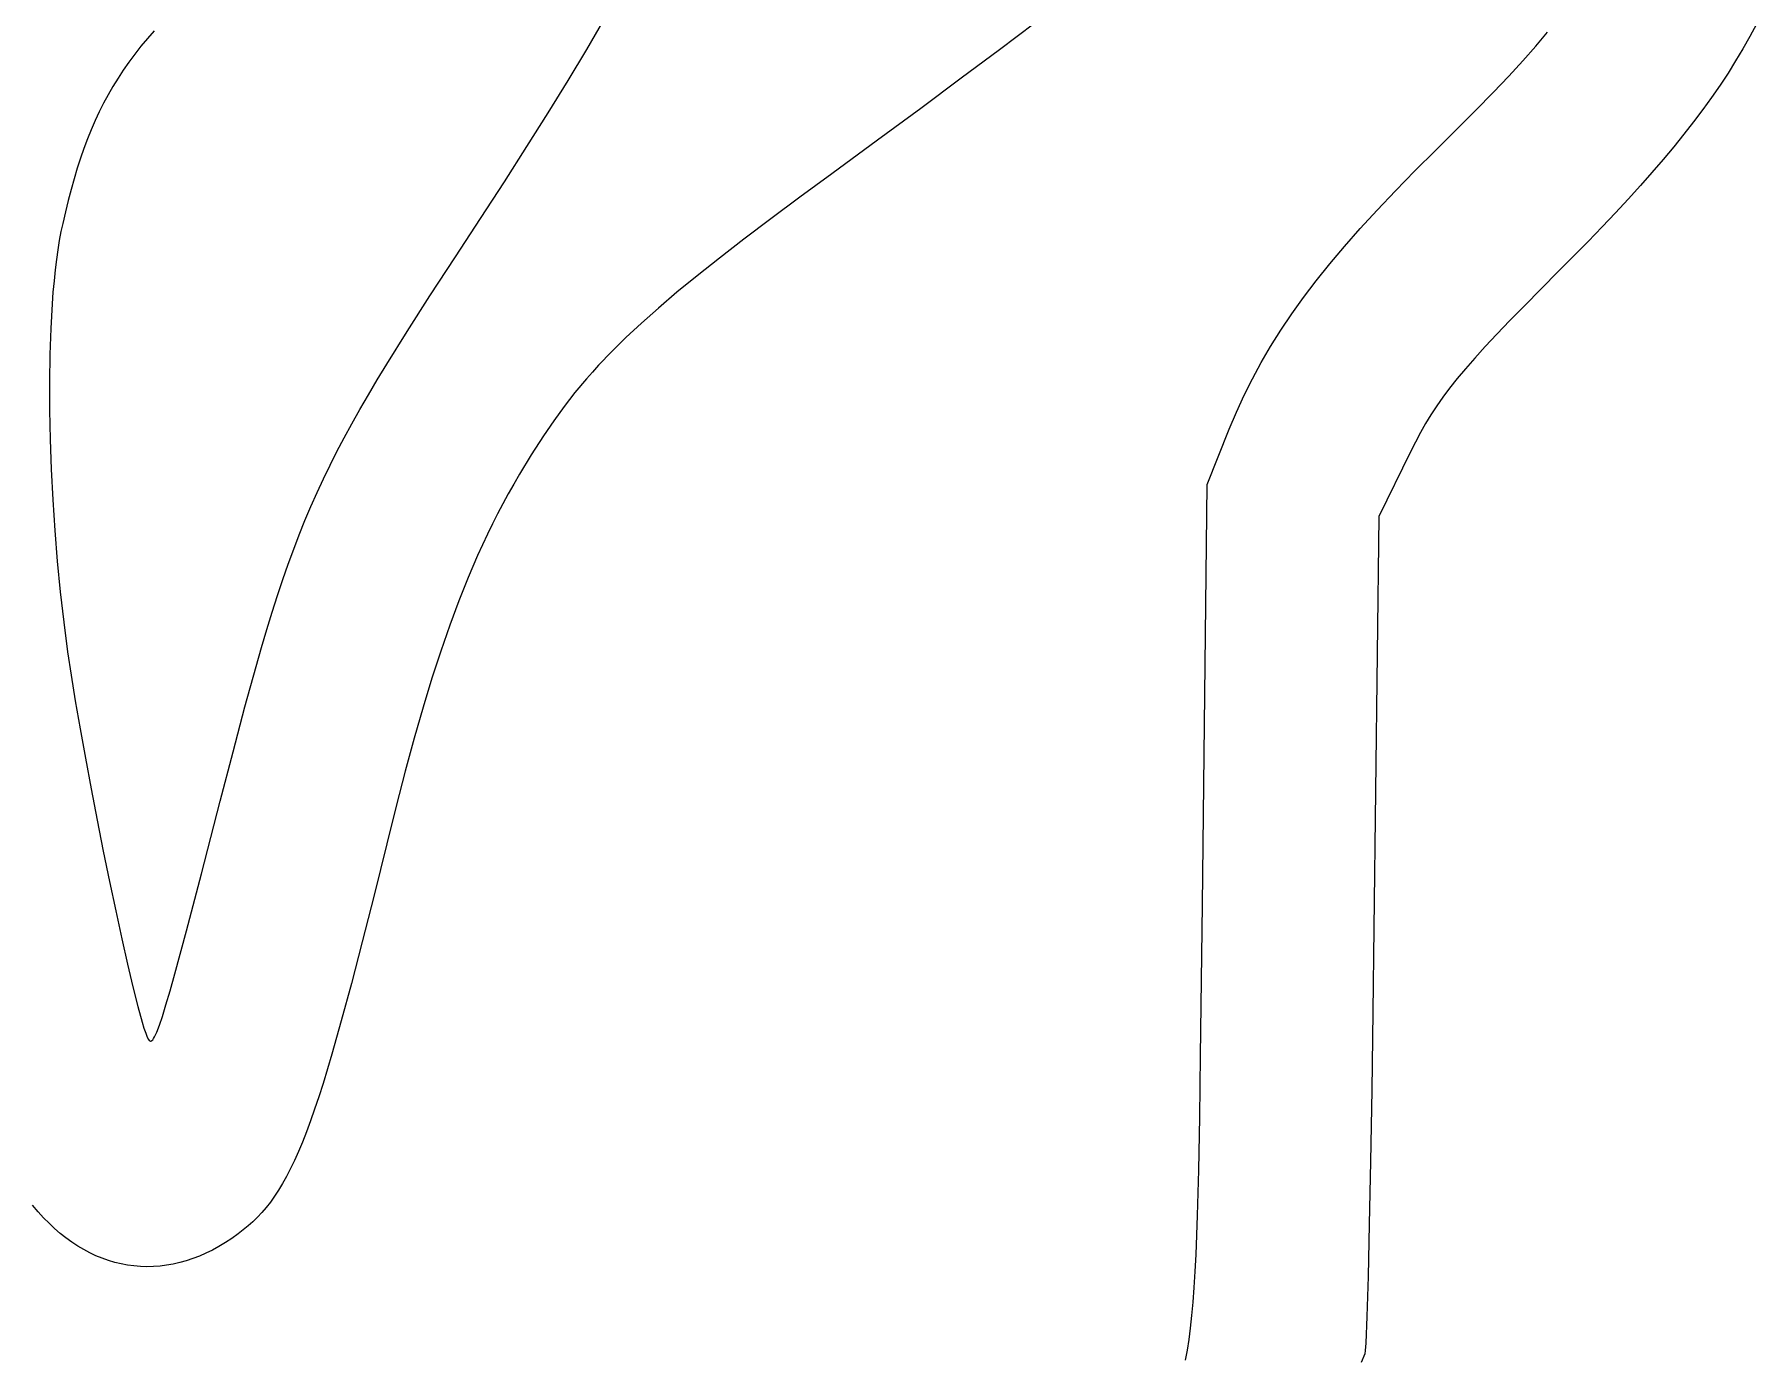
# Model space of a CAD drawing. Extents: x 27 to 7227, y -6929 to 395.
# Drawn here: x 3622 to 5296, y -3268 to -1979 of the extents above; entities that cross this region are included whole.
import ezdxf

# ---------------------------------------------------------------- set-up
doc = ezdxf.new("R2010")
doc.units = 0

msp = doc.modelspace()

# ---------------------------------------------------------------- linework, layer by layer
at = {"layer": 'Layer 1'}
for p, q in [((3738.267693, -1975.072329), (3731.667239, -1982.650443)), ((4158.820416, -1993.338992), (4175.839719, -1964.225774)), ((4594.5698, -1967.646651), (4560.025397, -1993.690241)), ((5296.262023, -1968.756001), (5289.795602, -1980.765195)), ((3725.380721, -1990.249486), (3719.395931, -1997.887483)), ((3731.667239, -1982.650443), (3725.380721, -1990.249486)), ((5069.078901, -2004.268464), (5081.613979, -1990.133077)), ((5081.613979, -1990.133077), (5093.007266, -1976.651138)), ((5289.795602, -1980.765195), (5283.027455, -1992.673522)), ((3713.700661, -2005.582455), (3708.2827, -2013.352425)), ((3719.395931, -1997.887483), (3713.700661, -2005.582455)), ((4140.636073, -2023.582667), (4158.820416, -1993.338992)), ((4560.025397, -1993.690241), (4523.043933, -2021.329086)), ((5055.263672, -2019.23985), (5069.078901, -2004.268464)), ((5275.938688, -2004.51165), (5268.510405, -2016.310244)), ((5283.027455, -1992.673522), (5275.938688, -2004.51165)), ((3703.129841, -2021.215416), (3698.229875, -2029.189449)), ((3708.2827, -2013.352425), (3703.129841, -2021.215416)), ((4121.255297, -2055.05287), (4140.636073, -2023.582667)), ((4523.043933, -2021.329086), (4483.583551, -2050.596907)), ((5040.029929, -2035.229783), (5055.263672, -2019.23985)), ((5268.510405, -2016.310244), (5260.723714, -2028.099972)), ((3693.570593, -2037.292548), (3689.139786, -2045.542736)), ((3698.229875, -2029.189449), (3693.570593, -2037.292548)), ((5023.239311, -2052.420811), (5040.029929, -2035.229783)), ((5252.55972, -2039.9115), (5243.999528, -2051.775494)), ((5260.723714, -2028.099972), (5252.55972, -2039.9115)), ((3684.925246, -2053.958033), (3680.914763, -2062.556464)), ((3689.139786, -2045.542736), (3684.925246, -2053.958033)), ((4100.646695, -2087.845669), (4121.255297, -2055.05287)), ((4483.583551, -2050.596907), (4441.602393, -2081.527422)), ((5004.753455, -2070.995484), (5023.239311, -2052.420811)), ((5243.999528, -2051.775494), (5235.024244, -2063.72262)), ((3677.09613, -2071.356051), (3673.457137, -2080.374816)), ((3680.914763, -2062.556464), (3677.09613, -2071.356051)), ((4984.434, -2091.13635), (5004.753455, -2070.995484)), ((5225.614974, -2075.783546), (5215.752823, -2087.988938)), ((5235.024244, -2063.72262), (5225.614974, -2075.783546)), ((3669.985576, -2089.630781), (3666.669238, -2099.14197)), ((3673.457137, -2080.374816), (3669.985576, -2089.630781)), ((4078.778873, -2122.057136), (4100.646695, -2087.845669)), ((4441.602393, -2081.527422), (4397.0586, -2114.15435)), ((4964.136164, -2111.38158), (4984.434, -2091.13635)), ((5215.752823, -2087.988938), (5205.418898, -2100.369462)), ((3663.495914, -2108.926404), (3660.453395, -2119.002107)), ((3666.669238, -2099.14197), (3663.495914, -2108.926404)), ((5205.418898, -2100.369462), (5194.594305, -2112.955785)), ((3660.453395, -2119.002107), (3657.529473, -2129.3871)), ((4055.620439, -2157.783339), (4078.778873, -2122.057136)), ((4397.0586, -2114.15435), (4366.102505, -2136.950597)), ((4945.169647, -2130.798954), (4964.136164, -2111.38158)), ((5183.260148, -2125.778574), (5171.397533, -2138.868494)), ((5194.594305, -2112.955785), (5183.260148, -2125.778574)), ((3654.711939, -2140.099407), (3651.988584, -2151.157049)), ((3657.529473, -2129.3871), (3654.711939, -2140.099407)), ((4366.102505, -2136.950597), (4337.714873, -2158.114407)), ((4927.470501, -2149.472189), (4945.169647, -2130.798954)), ((5171.397533, -2138.868494), (5158.987567, -2152.256212)), ((3651.988584, -2151.157049), (3649.3472, -2162.57805)), ((4031.14, -2195.12035), (4055.620439, -2157.783339)), ((4337.714873, -2158.114407), (4311.729433, -2177.799254)), ((4910.974773, -2167.485002), (4927.470501, -2149.472189)), ((5158.987567, -2152.256212), (5146.011355, -2165.972396)), ((3647.623977, -2170.531775), (3646.025891, -2179.047967)), ((3649.3472, -2162.57805), (3647.623977, -2170.531775)), ((4895.618516, -2184.921106), (4910.974773, -2167.485002)), ((5146.011355, -2165.972396), (5132.450003, -2180.047711)), ((3644.552506, -2188.103079), (3643.203387, -2197.673568)), ((3646.025891, -2179.047967), (3644.552506, -2188.103079)), ((4311.729433, -2177.799254), (4287.979912, -2196.158616)), ((4881.337778, -2201.86422), (4895.618516, -2184.921106)), ((5132.450003, -2180.047711), (5118.284616, -2194.512823)), ((3641.978097, -2207.735888), (3640.876201, -2218.266494)), ((3643.203387, -2197.673568), (3641.978097, -2207.735888)), ((4006.440337, -2233.017602), (4031.14, -2195.12035)), ((4287.979912, -2196.158616), (4266.30004, -2213.345967)), ((4868.06861, -2218.398058), (4881.337778, -2201.86422)), ((5103.4963, -2209.3984), (5070.594432, -2242.557637)), ((5118.284616, -2194.512823), (5103.4963, -2209.3984)), ((3640.876201, -2218.266494), (3639.897262, -2229.241841)), ((4266.30004, -2213.345967), (4246.523545, -2229.514786)), ((4855.747062, -2234.606337), (4868.06861, -2218.398058)), ((3639.040845, -2240.638384), (3637.693831, -2264.600878)), ((3639.897262, -2229.241841), (3639.040845, -2240.638384)), ((3984.26843, -2267.615057), (4006.440337, -2233.017602)), ((4246.523545, -2229.514786), (4228.484156, -2244.818546)), ((4844.309184, -2250.572773), (4855.747062, -2234.606337)), ((5070.594432, -2242.557637), (5056.523003, -2256.989144)), ((4212.0156, -2259.410725), (4196.951607, -2273.444798)), ((4228.484156, -2244.818546), (4212.0156, -2259.410725)), ((4833.691026, -2266.381081), (4844.309184, -2250.572773)), ((5056.523003, -2256.989144), (5043.87823, -2270.182361)), ((3637.693831, -2264.600878), (3636.831672, -2289.965614)), ((3964.380107, -2299.482447), (3984.26843, -2267.615057)), ((4196.951607, -2273.444798), (4183.125905, -2287.074243)), ((4823.828638, -2282.114978), (4833.691026, -2266.381081)), ((5043.87823, -2270.182361), (5032.540352, -2282.282625)), ((3636.831672, -2289.965614), (3636.450878, -2316.544234)), ((4183.125905, -2287.074243), (4170.372222, -2300.452533)), ((4814.65807, -2297.85818), (4823.828638, -2282.114978)), ((5022.38961, -2293.435276), (5013.306242, -2303.785651)), ((5032.540352, -2282.282625), (5022.38961, -2293.435276)), ((3955.215986, -2314.57041), (3964.380107, -2299.482447)), ((4164.345428, -2307.095458), (4158.524287, -2313.733147)), ((4170.372222, -2300.452533), (4164.345428, -2307.095458)), ((4806.115372, -2313.694402), (4814.65807, -2297.85818)), ((5013.306242, -2303.785651), (5005.170488, -2313.479087)), ((3636.450878, -2316.544234), (3636.547962, -2344.148375)), ((3946.531197, -2329.189506), (3955.215986, -2314.57041)), ((4147.415829, -2327.069559), (4136.880577, -2340.615246)), ((4158.524287, -2313.733147), (4147.415829, -2327.069559)), ((4798.136595, -2329.70736), (4806.115372, -2313.694402)), ((4997.862587, -2322.660925), (4991.262779, -2331.476501)), ((5005.170488, -2313.479087), (4997.862587, -2322.660925)), ((3636.547962, -2344.148375), (3637.119437, -2372.589678)), ((3930.477528, -2357.305968), (3938.295218, -2343.410953)), ((3938.295218, -2343.410953), (3946.531197, -2329.189506)), ((4136.880577, -2340.615246), (4126.752257, -2354.523685)), ((4790.657787, -2345.980771), (4798.136595, -2329.70736)), ((4985.251305, -2340.071153), (4979.708402, -2348.59022)), ((4991.262779, -2331.476501), (4985.251305, -2340.071153)), ((3923.047605, -2370.945766), (3930.477528, -2357.305968)), ((4126.752257, -2354.523685), (4116.8646, -2368.94835)), ((4783.615, -2362.59835), (4790.657787, -2345.980771)), ((4974.51431, -2357.179041), (4969.54927, -2365.982952)), ((4979.708402, -2348.59022), (4974.51431, -2357.179041)), ((3637.119437, -2372.589678), (3638.161814, -2401.679782)), ((3915.974928, -2384.401565), (3923.047605, -2370.945766)), ((4116.8646, -2368.94835), (4104.83686, -2387.680649)), ((4762.1838, -2416.57335), (4783.615, -2362.59835)), ((4964.69352, -2375.147292), (4959.8273, -2384.8174)), ((4969.54927, -2365.982952), (4964.69352, -2375.147292)), ((3909.228975, -2397.744581), (3915.974928, -2384.401565)), ((4104.83686, -2387.680649), (4093.419554, -2406.479239)), ((4959.8273, -2384.8174), (4928.8711, -2447.5236)), ((3638.161814, -2401.679782), (3639.671606, -2431.230328)), ((3896.595158, -2424.377132), (3902.779226, -2411.046031)), ((3902.779226, -2411.046031), (3909.228975, -2397.744581)), ((4093.419554, -2406.479239), (4087.921283, -2415.953172)), ((3890.64625, -2437.8091), (3896.595158, -2424.377132)), ((4082.553384, -2425.503412), (4077.308442, -2435.149871)), ((4087.921283, -2415.953172), (4082.553384, -2425.503412)), ((4757.4213, -2825.35435), (4762.1838, -2416.57335)), ((3639.671606, -2431.230328), (3641.645323, -2461.052953)), ((3884.901981, -2451.413152), (3890.64625, -2437.8091)), ((4077.308442, -2435.149871), (4072.179047, -2444.912459)), ((3641.645323, -2461.052953), (3644.07948, -2490.959299)), ((3879.331829, -2465.260505), (3884.901981, -2451.413152)), ((4067.157785, -2454.81109), (4062.237243, -2464.865673)), ((4072.179047, -2444.912459), (4067.157785, -2454.81109)), ((4928.8711, -2447.5236), (4924.1086, -2848.3676)), ((3873.905273, -2479.422375), (3879.331829, -2465.260505)), ((4057.41001, -2475.096121), (4052.668672, -2485.522344)), ((4062.237243, -2464.865673), (4057.41001, -2475.096121)), ((3644.07948, -2490.959299), (3646.970587, -2520.761004)), ((3863.360862, -2508.974534), (3868.591791, -2493.969979)), ((3868.591791, -2493.969979), (3873.905273, -2479.422375)), ((4052.668672, -2485.522344), (4048.005817, -2496.164255)), ((3858.181965, -2524.507256), (3863.360862, -2508.974534)), ((4043.414033, -2507.041764), (4038.885906, -2518.174784)), ((4048.005817, -2496.164255), (4043.414033, -2507.041764)), ((3646.970587, -2520.761004), (3650.315156, -2550.269707)), ((3853.024577, -2540.639362), (3858.181965, -2524.507256)), ((4038.885906, -2518.174784), (4034.414025, -2529.583225)), ((3847.858178, -2557.442069), (3853.024577, -2540.639362)), ((4034.414025, -2529.583225), (4025.609347, -2553.306018)), ((3650.315156, -2550.269707), (3654.1097, -2579.29705)), ((3842.652246, -2574.986593), (3847.858178, -2557.442069)), ((4025.609347, -2553.306018), (4016.9407, -2578.369434)), ((3837.37626, -2593.344151), (3842.652246, -2574.986593)), ((4016.9407, -2578.369434), (4008.348781, -2604.932765)), ((3654.1097, -2579.29705), (3657.477518, -2601.765678)), ((3826.492039, -2632.783237), (3837.37626, -2593.344151)), ((3657.477518, -2601.765678), (3661.555757, -2626.849247)), ((4008.348781, -2604.932765), (3999.774291, -2633.155303)), ((3661.555757, -2626.849247), (3666.236286, -2654.018722)), ((3814.961343, -2676.329058), (3826.492039, -2632.783237)), ((3999.774291, -2633.155303), (3991.157928, -2663.196339)), ((3666.236286, -2654.018722), (3671.41097, -2682.745066)), ((3802.54, -2724.55135), (3814.961343, -2676.329058)), ((3991.157928, -2663.196339), (3982.440393, -2695.215164)), ((3671.41097, -2682.745066), (3676.971678, -2712.499244)), ((3982.440393, -2695.215164), (3973.562383, -2729.371071)), ((3676.971678, -2712.499244), (3682.810276, -2742.75222)), ((3784.303354, -2795.066575), (3802.541, -2724.55305)), ((3802.541, -2724.55305), (3802.54, -2724.55135)), ((3682.810276, -2742.75222), (3688.818632, -2772.974959)), ((3973.562383, -2729.371071), (3964.4646, -2765.82335)), ((3688.818632, -2772.974959), (3694.888612, -2802.638425)), ((3964.4646, -2765.82335), (3952.046358, -2815.953541)), ((3769.749203, -2850.511253), (3784.303354, -2795.066575)), ((3694.888612, -2802.638425), (3700.912085, -2831.213582)), ((3952.046358, -2815.953541), (3940.611779, -2861.172424)), ((4755.754702, -2972.069347), (4757.4213, -2825.35435)), ((3700.912085, -2831.213582), (3706.780916, -2858.171396)), ((3706.780916, -2858.171396), (3712.386973, -2882.982829)), ((3758.394857, -2892.486986), (3769.749203, -2850.511253)), ((3940.611779, -2861.172424), (3930.046916, -2901.777653)), ((4924.1086, -2848.3676), (4923.147418, -2929.458713)), ((3712.386973, -2882.982829), (3717.622123, -2905.118847)), ((3753.766458, -2908.923967), (3758.394857, -2892.486986)), ((3717.622123, -2905.118847), (3722.378234, -2924.050414)), ((3749.756625, -2922.593675), (3753.766458, -2908.923967)), ((3930.046916, -2901.777653), (3920.23782, -2938.066881)), ((3722.378234, -2924.050414), (3726.547172, -2939.248493)), ((3746.304898, -2933.696098), (3749.756625, -2922.593675)), ((4923.147418, -2929.458713), (4922.074616, -3005.517631)), ((3726.547172, -2939.248493), (3728.37766, -2945.282152)), ((3728.37766, -2945.282152), (3730.020805, -2950.184051)), ((3740.833914, -2948.99904), (3743.350814, -2942.431224)), ((3743.350814, -2942.431224), (3746.304898, -2933.696098)), ((3920.23782, -2938.066881), (3911.070545, -2970.337762)), ((3730.020805, -2950.184051), (3731.463091, -2953.88806)), ((3731.463091, -2953.88806), (3732.691, -2956.32805)), ((3732.691, -2956.32805), (3733.296874, -2957.095929)), ((3733.296874, -2957.095929), (3733.928909, -2957.596965)), ((3733.928909, -2957.596965), (3734.594663, -2957.806157)), ((3734.594663, -2957.806157), (3735.301693, -2957.698509)), ((3735.301693, -2957.698509), (3736.057558, -2957.249021)), ((3736.057558, -2957.249021), (3736.869815, -2956.432695)), ((3736.869815, -2956.432695), (3737.746021, -2955.224532)), ((3737.746021, -2955.224532), (3738.693734, -2953.599534)), ((3738.693734, -2953.599534), (3740.833914, -2948.99904)), ((3911.070545, -2970.337762), (3902.431142, -2998.887948)), ((4754.894083, -3031.670126), (4755.754702, -2972.069347)), ((3898.273784, -3011.860797), (3894.205664, -3024.015093)), ((3902.431142, -2998.887948), (3898.273784, -3011.860797)), ((4922.074616, -3005.517631), (4920.927399, -3074.860721)), ((3894.205664, -3024.015093), (3890.212538, -3035.388041)), ((3886.280162, -3046.01685), (3882.394295, -3055.938725)), ((3890.212538, -3035.388041), (3886.280162, -3046.01685)), ((4753.91138, -3083.186516), (4754.894083, -3031.670126)), ((3882.394295, -3055.938725), (3878.540691, -3065.190873)), ((3874.705107, -3073.810501), (3870.8733, -3081.834815)), ((3878.540691, -3065.190873), (3874.705107, -3073.810501)), ((4920.927399, -3074.860721), (4919.742975, -3135.80435)), ((3863.164044, -3096.246329), (3859.258107, -3102.707942)), ((3867.031027, -3089.301022), (3863.164044, -3096.246329)), ((3870.8733, -3081.834815), (3867.031027, -3089.301022)), ((4752.728691, -3127.433583), (4753.91138, -3083.186516)), ((3851.272399, -3114.328915), (3847.164142, -3119.562687)), ((3855.298973, -3108.723069), (3851.272399, -3114.328915)), ((3859.258107, -3102.707942), (3855.298973, -3108.723069)), ((3625.5326, -3123.80405), (3620.053865, -3117.343019)), ((3630.72218, -3129.522237), (3625.5326, -3123.80405)), ((3636.018439, -3134.919078), (3630.72218, -3129.522237)), ((3838.645601, -3129.062838), (3834.20683, -3133.40363)), ((3842.959956, -3124.461593), (3838.645601, -3129.062838)), ((3847.164142, -3119.562687), (3842.959956, -3124.461593)), ((4751.268114, -3165.226395), (4752.728691, -3127.433583)), ((3641.416434, -3139.994136), (3636.018439, -3134.919078)), ((3646.911225, -3144.746974), (3641.416434, -3139.994136)), ((3652.497869, -3149.177158), (3646.911225, -3144.746974)), ((3820.0016, -3145.23535), (3813.802806, -3149.681663)), ((3824.899074, -3141.452679), (3820.0016, -3145.23535)), ((3829.629403, -3137.521175), (3824.899074, -3141.452679)), ((3834.20683, -3133.40363), (3829.629403, -3137.521175)), ((4919.742975, -3135.80435), (4918.558551, -3186.664885)), ((3658.171426, -3153.28425), (3652.497869, -3149.177158)), ((3663.926953, -3157.067816), (3658.171426, -3153.28425)), ((3669.759509, -3160.527419), (3663.926953, -3157.067816)), ((3675.664153, -3163.662622), (3669.759509, -3160.527419)), ((3681.635944, -3166.472991), (3675.664153, -3163.662622)), ((3788.641369, -3164.127002), (3782.284152, -3166.905539)), ((3794.976785, -3161.015782), (3788.641369, -3164.127002)), ((3801.285457, -3157.571443), (3794.976785, -3161.015782)), ((3807.562445, -3153.793549), (3801.285457, -3157.571443)), ((3813.802806, -3149.681663), (3807.562445, -3153.793549)), ((3687.669938, -3168.958088), (3681.635944, -3166.472991)), ((3693.761196, -3171.117479), (3687.669938, -3168.958088)), ((3699.904775, -3172.950726), (3693.761196, -3171.117479)), ((3706.095734, -3174.457395), (3699.904775, -3172.950726)), ((3712.329131, -3175.637048), (3706.095734, -3174.457395)), ((3718.600025, -3176.48925), (3712.329131, -3175.637048)), ((3724.903474, -3177.013565), (3718.600025, -3176.48925)), ((3731.234537, -3177.209557), (3724.903474, -3177.013565)), ((3737.588273, -3177.07679), (3731.234537, -3177.209557)), ((3743.959739, -3176.614827), (3737.588273, -3177.07679)), ((3750.343994, -3175.823234), (3743.959739, -3176.614827)), ((3756.736096, -3174.701573), (3750.343994, -3175.823234)), ((3763.131105, -3173.249409), (3756.736096, -3174.701573)), ((3769.524078, -3171.466306), (3763.131105, -3173.249409)), ((3775.910074, -3169.351828), (3769.524078, -3171.466306)), ((3782.284152, -3166.905539), (3775.910074, -3169.351828)), ((4750.409273, -3181.957164), (4751.268114, -3165.226395)), ((4748.385798, -3211.596846), (4749.451747, -3197.38002)), ((4749.451747, -3197.38002), (4750.409273, -3181.957164)), ((4918.558551, -3186.664885), (4917.411334, -3225.758694)), ((4747.201687, -3224.709525), (4748.385798, -3211.596846)), ((4745.889678, -3236.819941), (4747.201687, -3224.709525)), ((4917.411334, -3225.758694), (4916.338532, -3251.402143)), ((4742.843013, -3258.441518), (4744.440033, -3248.029978)), ((4744.440033, -3248.029978), (4745.889678, -3236.819941)), ((4741.088881, -3268.156446), (4742.843013, -3258.441518)), ((4915.37735, -3261.9116), (4911.926002, -3270.355852)), ((4915.841663, -3258.653848), (4915.37735, -3261.9116)), ((4916.338532, -3251.402143), (4915.841663, -3258.653848))]:
    msp.add_line(p, q, dxfattribs=at)

doc.saveas('drawing.dxf')
